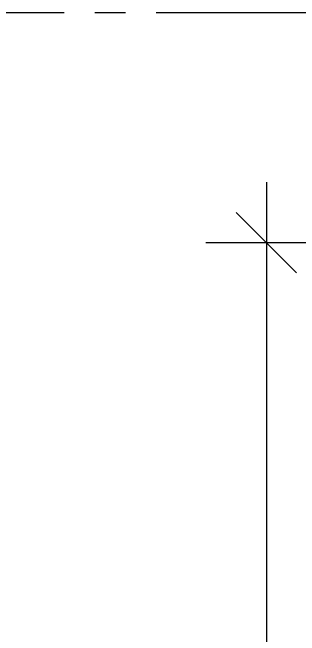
# Model space of a CAD drawing. Header units: millimetres. Extents: x 2061841 to 105821645, y -77612 to 48520811.
# Drawn here: x 105436323 to 105436916, y 48481589 to 48482875 of the extents above; entities that cross this region are included whole.
import ezdxf

# ---------------------------------------------------------------- set-up
doc = ezdxf.new("R2010")
doc.units = ezdxf.units.MM
doc.header["$LTSCALE"] = 10
doc.header["$MEASUREMENT"] = 0
doc.linetypes.add('XR_type A_TYP_GRID$0$CENTER', pattern=[50.8, 31.75, -6.35, 6.35, -6.35])
for name, color, linetype in [('AS-COLS', 2, 'Continuous'), ('DIM', 8, 'Continuous'), ('S-OPENING', 6, 'Continuous'), ('XR_type A_TYP_GRID$0$AS-GRID', 24, 'XR_type A_TYP_GRID$0$CENTER')]:
    doc.layers.add(name, color=color, linetype=linetype)
doc.styles.add('200', font='romand.shx', dxfattribs={"width": 0.8, "height": 225})
doc.dimstyles.new('GR1', dxfattribs={"dimtxt": 225, "dimasz": 125, "dimexe": 125, "dimexo": 100, "dimgap": 50, "dimtad": 1, "dimdec": 0, "dimzin": 3, "dimdsep": 46, "dimtxsty": '200', "dimblk1": 'OBLIQUE', "dimblk2": 'OBLIQUE', "dimsah": 1, "dimcen": 0.0625, "dimdle": 125, "dimclrd": 3, "dimclre": 3, "dimclrt": 2, "dimadec": 0, "dimazin": 0, "dimtfac": 1, "dimtdec": 0, "dimtix": 1, "dimtmove": 0, "dimatfit": 3, "dimfxl": 1, "dimtolj": 1, "dimtzin": 0, "dimarcsym": 0})

# ---------------------------------------------------------------- blocks, each defined once
blk = doc.blocks.new('_Oblique')
at = {"color": 0, "linetype": 'ByBlock', "lineweight": -2}
blk.add_line((-0.5, -0.5), (0.5, 0.5), dxfattribs=at)
blk = doc.blocks.new('*D421')
at = {"layer": 'Defpoints', "color": 0, "transparency": 16777216}
for p in [(14544.5, 3510.1), (13895, 1209.8), (14269.5, 1209.8)]:
    blk.add_point(p, dxfattribs=at)
at = {"layer": 'DIM', "color": 3, "lineweight": -2, "transparency": 16777216}
for p, q in [((13895, 3635.1), (13895, 1084.8)), ((14444.5, 3510.1), (13770, 3510.1)), ((14169.5, 1209.8), (13770, 1209.8))]:
    blk.add_line(p, q, dxfattribs=at)
at = {"layer": 'DIM', "color": 3, "linetype": 'ByBlock', "lineweight": -2, "transparency": 16777216, "xscale": 125, "yscale": 125, "zscale": 125}
for p, rotation in [((13895, 3510.1), 90), ((13895, 1209.8), 270)]:
    blk.add_blockref('_Oblique', p, dxfattribs=dict(at, rotation=rotation))
at = {"layer": 'DIM', "color": 2, "transparency": 16777216, "insert": (13732.5, 2359.9), "char_height": 225, "attachment_point": 5, "rotation": 90, "style": '200'}
blk.add_mtext('\\A1;2300', dxfattribs=at)
blk = doc.blocks.new('G$CDE8A9FAD')
at = {"layer": 'DIM'}
dim = blk.add_linear_dim(base=(13895, 1209.8, 0), p1=(14544.5, 3510.1), p2=(14269.5, 1209.8), angle=90, dimstyle='GR1', dxfattribs=at)
dim.commit()
dim.dimension.update_dxf_attribs({"geometry": '*D421', "text_midpoint": (13732.5, 2359.9, 0)})
blk = doc.blocks.new('TOWER-A TYPICAL FLOOR FRAMING PLAN N')
at = {"layer": 'XR_type A_TYP_GRID$0$AS-GRID'}
blk.add_line((102655331.9, 48580890.1), (102691349.4, 48580890.1), dxfattribs=at)
at = {"layer": 'AS-COLS', "color": 6}
blk.add_blockref('G$CDE8A9FAD', (102659952.3, 48576904.6), dxfattribs=at)

msp = doc.modelspace()

# ---------------------------------------------------------------- block references
at = {"layer": 'S-OPENING'}
msp.add_blockref('TOWER-A TYPICAL FLOOR FRAMING PLAN N', (2763000.3, -98014.7), dxfattribs=at)

doc.saveas('drawing.dxf')
